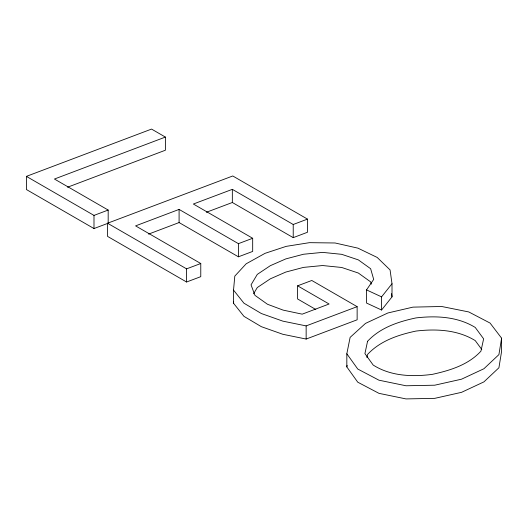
<?xml version="1.0" encoding="UTF-8"?>
<svg xmlns="http://www.w3.org/2000/svg" width="528" height="528" viewBox="0 0 528 528"><rect width="100%" height="100%" fill="white"/><g stroke="black" fill="none" stroke-linecap="round" stroke-linejoin="round"><path stroke-width="0.79" d="M297.601 285.82L311.797 280.48L357.139 306.656L357.139 319.803L306.148 339.055L282.85 334.29L261.353 326.68L243.962 316.358L233.528 303.25L233.528 290.103L234.808 276.104L246.16 263.802L265.063 253.328L286.183 246.365L309.428 242.669L335.102 242.986L357.938 248.153L377.19 257.44L390.067 269.92L392.007 283.734L392.007 296.881L381.572 310.022L366.531 303.046L366.531 289.898L373.692 279.411L370.643 268.726L358.34 259.882L341.695 254.324L322.582 252.384L303.508 254.245L285.813 258.905L270.323 265.683L257.294 274.388L251.044 284.843L254.951 295.35L267.478 304.26L283.173 310.127L302.194 314.16L329.096 304.009L297.601 285.82L297.601 298.973L315.797 309.481M233.528 303.25L233.666 301.693M501.6 338.184L498.92 354.611L483.912 368.742L461.531 379.19L434.722 385.202L405.999 385.77L378.972 380.2L357.76 369.039L346.83 353.773L350.123 337.379L365.521 323.387L387.928 312.959L412.969 307.131L441.685 306.491L468.778 311.949L490.07 323.07L501.6 338.184L501.6 351.331L498.92 367.765L483.912 381.889L461.531 392.337L434.722 398.356L405.999 398.917L378.972 393.347L357.76 382.193L346.83 366.92L346.83 353.773M346.83 366.92L347.14 365.363M366.894 357.529L367.554 354.453C380.219 340.817 398.277 334.831 416.005 331.063C436.181 328.713 457.499 329.703 475.24 340.6L481.767 349.47M253.546 293.812L257.294 287.542L270.323 278.83L285.813 272.059L303.508 267.392L322.582 265.538L341.695 267.472L358.34 273.035L370.643 281.879L371.296 284.163M381.572 310.022L381.572 296.868L392.007 283.734M165.389 137.075L54.437 179.032L108.181 210.058L108.181 223.212L93.991 228.551L26.4 189.532L26.4 176.378L151.549 129.083L165.389 137.075L165.389 150.223L67.538 187.229M148.559 234.115L179.091 222.559L238.418 256.806L252.681 251.427L252.681 238.28L238.418 243.659L179.091 209.411L135.584 225.878L200.772 263.518L200.772 276.665L186.575 282.005L107.547 236.379L107.547 223.232L232.769 175.976L307.487 219.113L307.487 232.261L293.225 237.646L232.34 202.495L206.356 212.282M26.4 176.378L93.991 215.404L108.181 210.058M307.487 219.113L293.225 224.492L232.34 189.347L193.36 204.026L252.681 238.28M107.547 223.232L186.575 268.858L200.772 263.518M233.528 290.103L243.962 303.211L261.353 313.526L282.85 321.143L306.148 325.901L357.139 306.656M366.531 289.898L381.572 296.868M391.552 293.634L392.007 296.881M306.148 325.901L306.148 339.055M293.225 224.492L293.225 237.646M238.418 243.659L238.418 256.806M232.34 189.347L232.34 202.495M186.575 268.858L186.575 282.005M179.091 209.411L179.091 222.559M93.991 215.404L93.991 228.551M367.554 341.299L364.927 353.602L373.184 365.053C390.753 376.226 412.13 376.966 432.208 374.385C449.942 370.504 468.283 364.94 480.935 351.153L483.628 338.851L475.24 327.446C457.499 316.556 436.181 315.566 416.005 317.915C398.277 321.684 380.219 327.67 367.554 341.299"/></g></svg>
